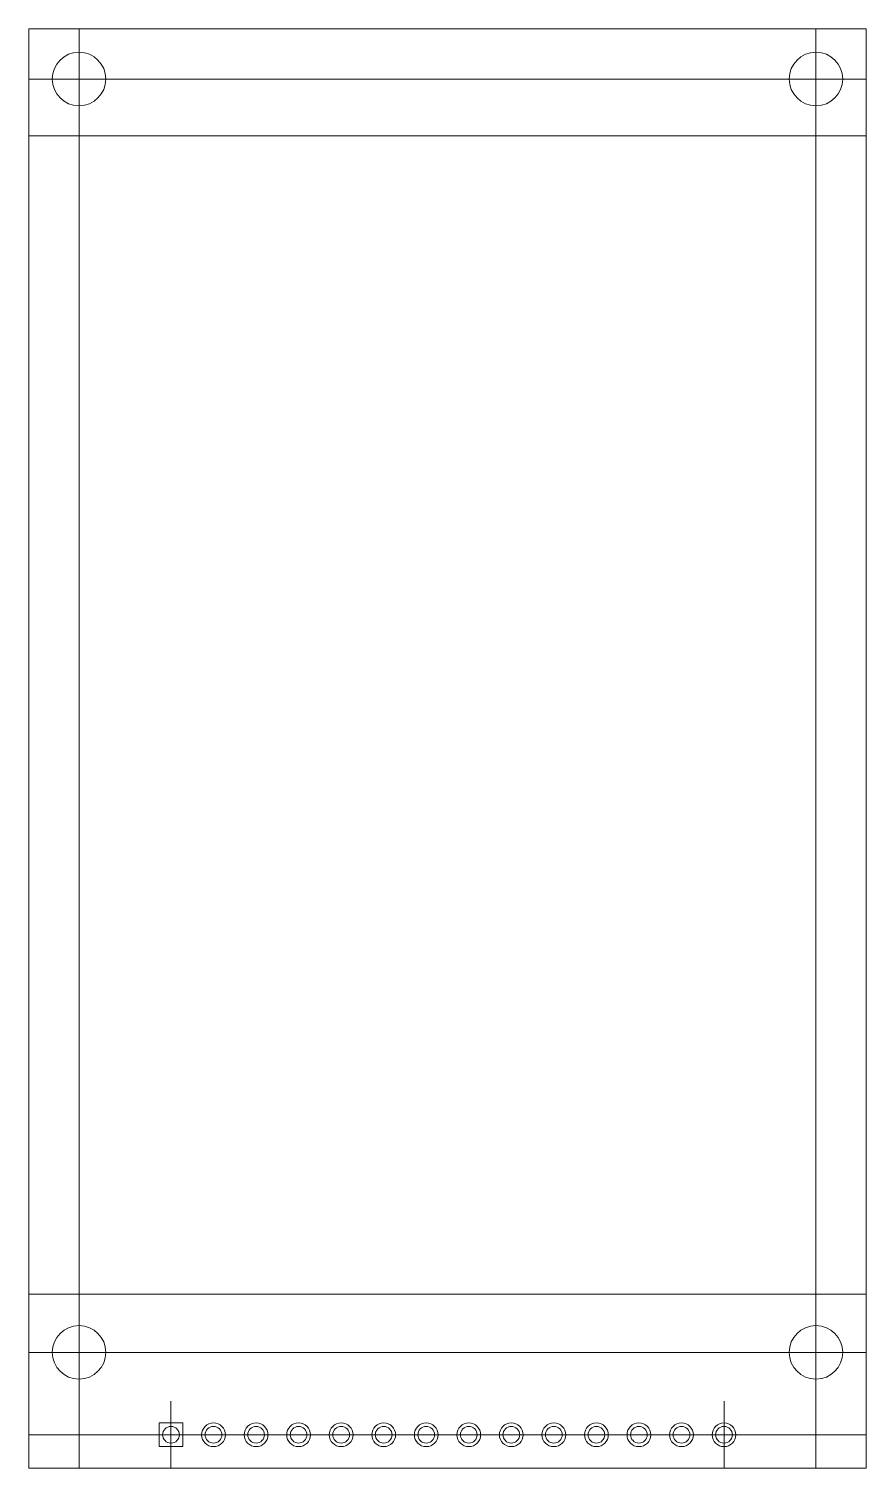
# Model space of a CAD drawing. Header units: millimetres. Extents: x 0 to 50, y 0 to 86.
import ezdxf

# ---------------------------------------------------------------- set-up
doc = ezdxf.new("R2010")
doc.units = ezdxf.units.MM
doc.layers.get('0').update_dxf_attribs({"lineweight": 0, "true_color": 0xffffff})
doc.layers.add('draft', color=6, linetype='Continuous', lineweight=0, true_color=0xff00ff)
doc.layers.add('OLED', color=3, linetype='Continuous', lineweight=0, true_color=0x00ff00)

msp = doc.modelspace()

# ---------------------------------------------------------------- linework, layer by layer
for p, q in [((50, 86), (0, 86)), ((0, 86), (0, 0)), ((50, 0), (50, 86)), ((7.78, 2.71), (7.78, 1.29)), ((9.2, 2.71), (7.78, 2.71)), ((9.2, 1.29), (9.2, 2.71)), ((7.78, 1.29), (9.2, 1.29)), ((0, 0), (50, 0))]:
    msp.add_line(p, q)
for centre, radius in [((3, 83), 1.6), ((47, 83), 1.6), ((3, 6.92), 1.6), ((47, 6.92), 1.6), ((11.03, 2), 0.71), ((13.57, 2), 0.71), ((16.11, 2), 0.71), ((18.65, 2), 0.71), ((21.19, 2), 0.71), ((23.73, 2), 0.71), ((26.27, 2), 0.71), ((28.81, 2), 0.71), ((31.35, 2), 0.71), ((33.89, 2), 0.71), ((36.43, 2), 0.71), ((38.97, 2), 0.71), ((41.51, 2), 0.71), ((8.49, 2), 0.5), ((11.03, 2), 0.5), ((13.57, 2), 0.5), ((16.11, 2), 0.5), ((18.65, 2), 0.5), ((21.19, 2), 0.5), ((23.73, 2), 0.5), ((26.27, 2), 0.5), ((28.81, 2), 0.5), ((31.35, 2), 0.5), ((33.89, 2), 0.5), ((36.43, 2), 0.5), ((38.97, 2), 0.5), ((41.51, 2), 0.5)]:
    msp.add_circle(centre, radius)
at = {"layer": 'draft'}
for p, q in [((3, 0), (3, 86)), ((47, 0), (47, 86)), ((0, 83), (50, 83)), ((0, 6.92), (50, 6.92)), ((8.49, 0), (8.49, 4)), ((41.51, 0), (41.51, 4)), ((0, 2), (50, 2))]:
    msp.add_line(p, q, dxfattribs=at)
at = {"layer": 'OLED'}
for p, q in [((0, 79.6), (50, 79.6)), ((0, 10.4), (0, 79.6)), ((50, 10.4), (50, 79.6)), ((0, 10.4), (50, 10.4))]:
    msp.add_line(p, q, dxfattribs=at)

doc.saveas('drawing.dxf')
